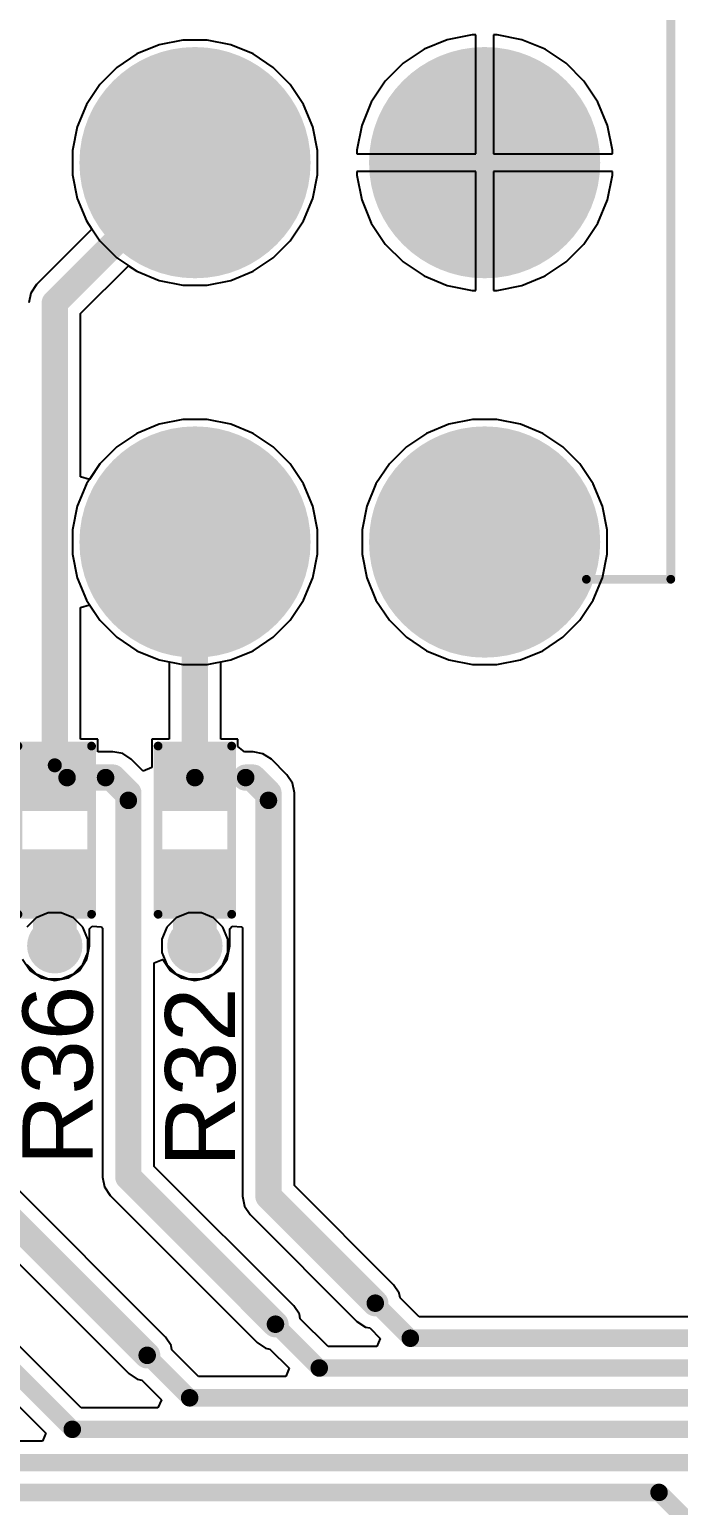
# Model space of a CAD drawing. Header units: millimetres. Extents: x -11 to 156, y -11 to 109.
# Drawn here: x 113.17 to 122.58, y 62.98 to 84.38 of the extents above; entities that cross this region are included whole.
import ezdxf

# ---------------------------------------------------------------- set-up
doc = ezdxf.new("R2010")
doc.units = ezdxf.units.MM
for name, color, linetype in [('BottomLayer', 5, 'Continuous'), ('BottomSolder', 6, 'Continuous'), ('MultiLayer', 9, 'Continuous'), ('PadHoleLayer', 156, 'Continuous'), ('TopLayer', 1, 'Continuous'), ('TopOverlay', 2, 'Continuous'), ('TopPaste', 8, 'Continuous'), ('TopSolder', 216, 'Continuous'), ('ViaHoleLayer', 16, 'Continuous')]:
    doc.layers.add(name, color=color, linetype=linetype)
doc.styles.add('Arial', font='', dxfattribs={"height": 0.2})
doc.styles.get('Arial').set_extended_font_data('Arial')

# ---------------------------------------------------------------- blocks, each defined once
blk = doc.blocks.new('R___0603_24')
at = {"layer": 'TopLayer'}
for points in [[(-0.3809999999999999, 0.4445), (-0.3809999999999999, -0.4445), (-1.143, -0.4445), (-1.143, 0.4445)], [(1.143, 0.4445), (1.143, -0.4445), (0.3809999999999999, -0.4445), (0.3809999999999999, 0.4445)]]:
    blk.add_hatch(color=1, dxfattribs=at).paths.add_polyline_path(points)
at = {"layer": 'TopPaste'}
for points in [[(-0.3809999999999999, 0.4445), (-0.3809999999999999, -0.4445), (-1.143, -0.4445), (-1.143, 0.4445)], [(1.143, 0.4445), (1.143, -0.4445), (0.3809999999999999, -0.4445), (0.3809999999999999, 0.4445)]]:
    blk.add_hatch(color=8, dxfattribs=at).paths.add_polyline_path(points)
at = {"layer": 'TopSolder'}
for points in [[(-0.2794, 0.5460999999999999), (-0.2794, -0.5460999999999999), (-1.2446, -0.5460999999999999), (-1.2446, 0.5460999999999999)], [(1.2446, 0.5460999999999999), (1.2446, -0.5460999999999999), (0.2794, -0.5460999999999999), (0.2794, 0.5460999999999999)]]:
    blk.add_hatch(color=216, dxfattribs=at).paths.add_polyline_path(points)
at = {"layer": 'TopOverlay', "const_width": 0.127}
for points in [[(-1.2192, 0.5334), (1.2192, 0.5334)], [(-1.2192, 0.5334), (-1.2192, -0.5334)], [(1.2192, 0.5334), (1.2192, -0.5334)], [(-1.2192, -0.5334), (1.2192, -0.5334)]]:
    blk.add_lwpolyline(points, dxfattribs=at)
at = {"layer": 'TopOverlay', "const_width": 0.0635}
for points in [[(-1.25095, 0.5334, 1), (-1.18745, 0.5334, 1)], [(-1.25095, 0.5334, 1), (-1.18745, 0.5334, 1)], [(1.18745, 0.5334, 1), (1.25095, 0.5334, 1)], [(1.18745, 0.5334, 1), (1.25095, 0.5334, 1)], [(-1.25095, -0.5334, 1), (-1.18745, -0.5334, 1)], [(-1.25095, -0.5334, 1), (-1.18745, -0.5334, 1)], [(1.18745, -0.5334, 1), (1.25095, -0.5334, 1)], [(1.18745, -0.5334, 1), (1.25095, -0.5334, 1)]]:
    blk.add_lwpolyline(points, format="xyb", close=True, dxfattribs=at)
blk = doc.blocks.new('R___0603_28')
at = {"layer": 'TopLayer'}
for points in [[(-0.3809999999999999, 0.4445), (-0.3809999999999999, -0.4445), (-1.143, -0.4445), (-1.143, 0.4445)], [(1.143, 0.4445), (1.143, -0.4445), (0.3809999999999999, -0.4445), (0.3809999999999999, 0.4445)]]:
    blk.add_hatch(color=1, dxfattribs=at).paths.add_polyline_path(points)
at = {"layer": 'TopPaste'}
for points in [[(-0.3809999999999999, 0.4445), (-0.3809999999999999, -0.4445), (-1.143, -0.4445), (-1.143, 0.4445)], [(1.143, 0.4445), (1.143, -0.4445), (0.3809999999999999, -0.4445), (0.3809999999999999, 0.4445)]]:
    blk.add_hatch(color=8, dxfattribs=at).paths.add_polyline_path(points)
at = {"layer": 'TopSolder'}
for points in [[(-0.2794, 0.5460999999999999), (-0.2794, -0.5460999999999999), (-1.2446, -0.5460999999999999), (-1.2446, 0.5460999999999999)], [(1.2446, 0.5460999999999999), (1.2446, -0.5460999999999999), (0.2794, -0.5460999999999999), (0.2794, 0.5460999999999999)]]:
    blk.add_hatch(color=216, dxfattribs=at).paths.add_polyline_path(points)
at = {"layer": 'TopOverlay', "const_width": 0.127}
for points in [[(-1.2192, 0.5334), (1.2192, 0.5334)], [(-1.2192, 0.5334), (-1.2192, -0.5334)], [(1.2192, 0.5334), (1.2192, -0.5334)], [(-1.2192, -0.5334), (1.2192, -0.5334)]]:
    blk.add_lwpolyline(points, dxfattribs=at)
at = {"layer": 'TopOverlay', "const_width": 0.0635}
for points in [[(-1.25095, 0.5334, 1), (-1.18745, 0.5334, 1)], [(-1.25095, 0.5334, 1), (-1.18745, 0.5334, 1)], [(1.18745, 0.5334, 1), (1.25095, 0.5334, 1)], [(1.18745, 0.5334, 1), (1.25095, 0.5334, 1)], [(-1.25095, -0.5334, 1), (-1.18745, -0.5334, 1)], [(-1.25095, -0.5334, 1), (-1.18745, -0.5334, 1)], [(1.18745, -0.5334, 1), (1.25095, -0.5334, 1)], [(1.18745, -0.5334, 1), (1.25095, -0.5334, 1)]]:
    blk.add_lwpolyline(points, format="xyb", close=True, dxfattribs=at)
blk = doc.blocks.new('0039301100_81')
at = {"layer": 'BottomLayer'}
h = blk.add_hatch(color=5, dxfattribs=at)
edge = h.paths.add_edge_path()
edge.add_arc((-16.79999942, 5.49999916), 1.59999934, 0, 360)
h = blk.add_hatch(color=5, dxfattribs=at)
edge = h.paths.add_edge_path()
edge.add_arc((-12.6000002, 5.49999916), 1.59999934, 0, 360)
h = blk.add_hatch(color=5, dxfattribs=at)
edge = h.paths.add_edge_path()
edge.add_arc((-16.79999942, 0), 1.59999934, 0, 360)
h = blk.add_hatch(color=5, dxfattribs=at)
edge = h.paths.add_edge_path()
edge.add_arc((-12.6000002, 0), 1.59999934, 0, 360)
at = {"layer": 'BottomSolder'}
h = blk.add_hatch(color=6, dxfattribs=at)
edge = h.paths.add_edge_path()
edge.add_arc((-16.79999942, 5.49999916), 1.67619934, 0, 360)
h = blk.add_hatch(color=6, dxfattribs=at)
edge = h.paths.add_edge_path()
edge.add_arc((-12.6000002, 5.49999916), 1.67619934, 0, 360)
h = blk.add_hatch(color=6, dxfattribs=at)
edge = h.paths.add_edge_path()
edge.add_arc((-16.79999942, 0), 1.67619934, 0, 360)
h = blk.add_hatch(color=6, dxfattribs=at)
edge = h.paths.add_edge_path()
edge.add_arc((-12.6000002, 0), 1.67619934, 0, 360)
at = {"layer": 'MultiLayer'}
h = blk.add_hatch(color=9, dxfattribs=at)
edge = h.paths.add_edge_path()
edge.add_arc((-16.79999942, 5.49999916), 1.59999934, 0, 360)
h = blk.add_hatch(color=9, dxfattribs=at)
edge = h.paths.add_edge_path()
edge.add_arc((-12.6000002, 5.49999916), 1.59999934, 0, 360)
h = blk.add_hatch(color=9, dxfattribs=at)
edge = h.paths.add_edge_path()
edge.add_arc((-16.79999942, 0), 1.59999934, 0, 360)
h = blk.add_hatch(color=9, dxfattribs=at)
edge = h.paths.add_edge_path()
edge.add_arc((-12.6000002, 0), 1.59999934, 0, 360)
at = {"layer": 'PadHoleLayer'}
h = blk.add_hatch(color=156, dxfattribs=at)
edge = h.paths.add_edge_path()
edge.add_arc((-16.79999942, 5.49999916), 0.90999818, 0, 360)
h = blk.add_hatch(color=156, dxfattribs=at)
edge = h.paths.add_edge_path()
edge.add_arc((-12.6000002, 5.49999916), 0.90999818, 0, 360)
h = blk.add_hatch(color=156, dxfattribs=at)
edge = h.paths.add_edge_path()
edge.add_arc((-16.79999942, 0), 0.90999818, 0, 360)
h = blk.add_hatch(color=156, dxfattribs=at)
edge = h.paths.add_edge_path()
edge.add_arc((-12.6000002, 0), 0.90999818, 0, 360)
at = {"layer": 'TopLayer'}
h = blk.add_hatch(color=1, dxfattribs=at)
edge = h.paths.add_edge_path()
edge.add_arc((-16.79999942, 5.49999916), 1.59999934, 0, 360)
h = blk.add_hatch(color=1, dxfattribs=at)
edge = h.paths.add_edge_path()
edge.add_arc((-12.6000002, 5.49999916), 1.59999934, 0, 360)
h = blk.add_hatch(color=1, dxfattribs=at)
edge = h.paths.add_edge_path()
edge.add_arc((-16.79999942, 0), 1.59999934, 0, 360)
h = blk.add_hatch(color=1, dxfattribs=at)
edge = h.paths.add_edge_path()
edge.add_arc((-12.6000002, 0), 1.59999934, 0, 360)
at = {"layer": 'TopSolder'}
h = blk.add_hatch(color=216, dxfattribs=at)
edge = h.paths.add_edge_path()
edge.add_arc((-16.79999942, 5.49999916), 1.67619934, 0, 360)
h = blk.add_hatch(color=216, dxfattribs=at)
edge = h.paths.add_edge_path()
edge.add_arc((-12.6000002, 5.49999916), 1.67619934, 0, 360)
h = blk.add_hatch(color=216, dxfattribs=at)
edge = h.paths.add_edge_path()
edge.add_arc((-16.79999942, 0), 1.67619934, 0, 360)
h = blk.add_hatch(color=216, dxfattribs=at)
edge = h.paths.add_edge_path()
edge.add_arc((-12.6000002, 0), 1.67619934, 0, 360)
at = {"layer": 'TopOverlay', "const_width": 0.127}
for points in [[(-18.27619916, 6.040000619999999), (-19.4999991, 6.040000619999999)], [(-19.4999991, 6.040000619999999), (-19.4999991, -13.90000014)]]:
    blk.add_lwpolyline(points, dxfattribs=at)
at = {"layer": 'TopOverlay', "const_width": 0.0635}
for points in [[(-19.5317491, 6.040000619999999, 1), (-19.4682491, 6.040000619999999, 1)], [(-19.5317491, 6.040000619999999, 1), (-19.4682491, 6.040000619999999, 1)], [(-18.30794916, 6.040000619999999, 1), (-18.24444916, 6.040000619999999, 1)]]:
    blk.add_lwpolyline(points, format="xyb", close=True, dxfattribs=at)

msp = doc.modelspace()

# ---------------------------------------------------------------- hatches: boundary and pattern name
at = {"layer": 'BottomLayer'}
h = msp.add_hatch(color=5, dxfattribs=at)
edge = h.paths.add_edge_path()
edge.add_arc((113.538, 71.09460508), 0.2999994, 0, 360)
h = msp.add_hatch(color=5, dxfattribs=at)
edge = h.paths.add_edge_path()
edge.add_arc((115.57, 71.0946), 0.2999994, 0, 360)
at = {"layer": 'BottomSolder'}
h = msp.add_hatch(color=6, dxfattribs=at)
edge = h.paths.add_edge_path()
edge.add_arc((113.538, 71.09460508), 0.4015993999999999, 0, 360)
h = msp.add_hatch(color=6, dxfattribs=at)
edge = h.paths.add_edge_path()
edge.add_arc((115.57, 71.0946), 0.4015993999999999, 0, 360)
at = {"layer": 'TopLayer'}
h = msp.add_hatch(color=1, dxfattribs=at)
edge = h.paths.add_edge_path()
edge.add_arc((113.538, 71.09460508), 0.2999994, 0, 360)
h = msp.add_hatch(color=1, dxfattribs=at)
edge = h.paths.add_edge_path()
edge.add_arc((115.57, 71.0946), 0.2999994, 0, 360)
at = {"layer": 'TopSolder'}
h = msp.add_hatch(color=216, dxfattribs=at)
edge = h.paths.add_edge_path()
edge.add_arc((113.538, 71.09460508), 0.4015993999999999, 0, 360)
h = msp.add_hatch(color=216, dxfattribs=at)
edge = h.paths.add_edge_path()
edge.add_arc((115.57, 71.0946), 0.4015993999999999, 0, 360)
at = {"layer": 'ViaHoleLayer'}
h = msp.add_hatch(color=16, dxfattribs=at)
edge = h.paths.add_edge_path()
edge.add_arc((113.538, 71.09460508), 0.1499997, 0, 360)
h = msp.add_hatch(color=16, dxfattribs=at)
edge = h.paths.add_edge_path()
edge.add_arc((115.57, 71.0946), 0.1499997, 0, 360)

# ---------------------------------------------------------------- linework, layer by layer
at = {"layer": 'BottomLayer'}
for p, q in [((115.0530338, 84.15788096), (114.72949622, 84.02386548)), ((115.39650276, 84.22619934), (115.0530338, 84.15788096)), ((115.74669764, 84.22619934), (115.39650276, 84.22619934)), ((116.0901666, 84.15788096), (115.74669764, 84.22619934)), ((116.41370418, 84.02386548), (116.0901666, 84.15788096)), ((119.23080802, 84.23115234), (118.89340204, 84.09139392)), ((119.58899628, 84.30239934), (119.23080802, 84.23115234)), ((119.64459942, 84.30239934), (119.58899628, 84.30239934)), ((119.64459942, 82.57539999999999), (119.64459942, 84.30239934)), ((119.95420256, 84.30239934), (119.89859942, 84.30239934)), ((119.89859942, 84.30239934), (119.89859942, 82.57539999999999)), ((120.31239082, 84.23115234), (119.95420256, 84.30239934)), ((120.6497968, 84.09139392), (120.31239082, 84.23115234)), ((114.72949622, 84.02386548), (114.43831824, 83.82930655999999)), ((116.70488216, 83.82930655999999), (116.41370418, 84.02386548)), ((118.5897425, 83.88849617999999), (118.33150324, 83.63025692)), ((118.89340204, 84.09139392), (118.5897425, 83.88849617999999)), ((120.95345634, 83.88849617999999), (120.6497968, 84.09139392)), ((121.2116956, 83.63025692), (120.95345634, 83.88849617999999)), ((114.43831824, 83.82930655999999), (114.19069364, 83.58168196)), ((116.95250676, 83.58168196), (116.70488216, 83.82930655999999)), ((114.19069364, 83.58168196), (113.99613472, 83.29050398)), ((117.14706568, 83.29050398), (116.95250676, 83.58168196)), ((118.33150324, 83.63025692), (118.1286055, 83.32659738)), ((121.41459334, 83.32659738), (121.2116956, 83.63025692)), ((113.99613472, 83.29050398), (113.86211924, 82.96696639999999)), ((117.28108116, 82.96696639999999), (117.14706568, 83.29050398)), ((118.1286055, 83.32659738), (117.98884708, 82.9891914)), ((121.55435176, 82.9891914), (121.41459334, 83.32659738)), ((113.86211924, 82.96696639999999), (113.79380086, 82.62349744)), ((117.34939954, 82.62349744), (117.28108116, 82.96696639999999)), ((117.98884708, 82.9891914), (117.91760008, 82.63100314)), ((121.62559876, 82.63100314), (121.55435176, 82.9891914)), ((113.79380086, 82.62349744), (113.79380086, 82.27330255999999)), ((117.34939954, 82.27330255999999), (117.34939954, 82.62349744)), ((117.91760008, 82.63100314), (117.91760008, 82.57539999999999)), ((121.62559876, 82.57539999999999), (121.62559876, 82.63100314)), ((117.91760008, 82.57539999999999), (119.64459942, 82.57539999999999)), ((119.89859942, 82.57539999999999), (121.62559876, 82.57539999999999)), ((113.79380086, 82.27330255999999), (113.86211924, 81.9298336)), ((117.28108116, 81.9298336), (117.34939954, 82.27330255999999)), ((119.64459942, 82.3214), (117.91760008, 82.3214)), ((117.91760008, 82.3214), (117.91760008, 82.26579686)), ((117.91760008, 82.26579686), (117.98884708, 81.90760859999999)), ((119.64459942, 80.59440065999999), (119.64459942, 82.3214)), ((121.62559876, 82.3214), (119.89859942, 82.3214)), ((119.89859942, 82.3214), (119.89859942, 80.59440065999999)), ((121.55435176, 81.90760859999999), (121.62559876, 82.26579686)), ((121.62559876, 82.26579686), (121.62559876, 82.3214)), ((113.86211924, 81.9298336), (113.99613472, 81.60629601999999)), ((117.14706568, 81.60629601999999), (117.28108116, 81.9298336)), ((117.98884708, 81.90760859999999), (118.1286055, 81.57020262)), ((121.41459334, 81.57020262), (121.55435176, 81.90760859999999)), ((113.99613472, 81.60629601999999), (114.19069364, 81.31511804)), ((116.95250676, 81.31511804), (117.14706568, 81.60629601999999)), ((118.1286055, 81.57020262), (118.33150324, 81.26654307999999)), ((121.2116956, 81.26654307999999), (121.41459334, 81.57020262)), ((114.19069364, 81.31511804), (114.43831824, 81.06749343999999)), ((116.70488216, 81.06749343999999), (116.95250676, 81.31511804)), ((118.33150324, 81.26654307999999), (118.5897425, 81.00830382)), ((120.95345634, 81.00830382), (121.2116956, 81.26654307999999)), ((114.43831824, 81.06749343999999), (114.72949622, 80.87293452)), ((116.41370418, 80.87293452), (116.70488216, 81.06749343999999)), ((118.5897425, 81.00830382), (118.89340204, 80.80540607999998)), ((120.6497968, 80.80540607999998), (120.95345634, 81.00830382)), ((114.72949622, 80.87293452), (115.0530338, 80.73891904)), ((115.0530338, 80.73891904), (115.39650276, 80.67060066)), ((115.74669764, 80.67060066), (116.0901666, 80.73891904)), ((116.0901666, 80.73891904), (116.41370418, 80.87293452)), ((118.89340204, 80.80540607999998), (119.23080802, 80.66564765999999)), ((120.31239082, 80.66564765999999), (120.6497968, 80.80540607999998)), ((115.39650276, 80.67060066), (115.74669764, 80.67060066)), ((119.23080802, 80.66564765999999), (119.58899628, 80.59440065999999)), ((119.58899628, 80.59440065999999), (119.64459942, 80.59440065999999)), ((119.89859942, 80.59440065999999), (119.95420256, 80.59440065999999)), ((119.95420256, 80.59440065999999), (120.31239082, 80.66564765999999)), ((115.0530338, 78.65788179999998), (114.72949622, 78.52386632)), ((115.39650276, 78.72620018), (115.0530338, 78.65788179999998)), ((115.74669764, 78.72620018), (115.39650276, 78.72620018)), ((116.0901666, 78.65788179999998), (115.74669764, 78.72620018)), ((116.41370418, 78.52386632), (116.0901666, 78.65788179999998)), ((119.25303302, 78.65788179999998), (118.92949544, 78.52386632)), ((119.59650198, 78.72620018), (119.25303302, 78.65788179999998)), ((119.94669686, 78.72620018), (119.59650198, 78.72620018)), ((120.29016582, 78.65788179999998), (119.94669686, 78.72620018)), ((120.6137034, 78.52386632), (120.29016582, 78.65788179999998)), ((114.43831824, 78.32930739999999), (114.19069364, 78.0816828)), ((114.72949622, 78.52386632), (114.43831824, 78.32930739999999)), ((116.70488216, 78.32930739999999), (116.41370418, 78.52386632)), ((116.95250676, 78.0816828), (116.70488216, 78.32930739999999)), ((118.63831746, 78.32930739999999), (118.39069286, 78.0816828)), ((118.92949544, 78.52386632), (118.63831746, 78.32930739999999)), ((120.90488138, 78.32930739999999), (120.6137034, 78.52386632)), ((121.15250598, 78.0816828), (120.90488138, 78.32930739999999)), ((114.19069364, 78.0816828), (113.99613472, 77.79050482)), ((117.14706568, 77.79050482), (116.95250676, 78.0816828)), ((118.39069286, 78.0816828), (118.19613394, 77.79050482)), ((121.3470649, 77.79050482), (121.15250598, 78.0816828)), ((113.99613472, 77.79050482), (113.86211924, 77.46696723999999)), ((117.28108116, 77.46696723999999), (117.14706568, 77.79050482)), ((118.19613394, 77.79050482), (118.06211846, 77.46696723999999)), ((121.48108038, 77.46696723999999), (121.3470649, 77.79050482)), ((113.86211924, 77.46696723999999), (113.79380086, 77.12349827999999)), ((117.34939954, 77.12349827999999), (117.28108116, 77.46696723999999)), ((118.06211846, 77.46696723999999), (117.99380008, 77.12349827999999)), ((121.54939876, 77.12349827999999), (121.48108038, 77.46696723999999)), ((113.79380086, 77.12349827999999), (113.79380086, 76.7733034)), ((117.34939954, 76.7733034), (117.34939954, 77.12349827999999)), ((117.99380008, 77.12349827999999), (117.99380008, 76.7733034)), ((121.54939876, 76.7733034), (121.54939876, 77.12349827999999)), ((113.79380086, 76.7733034), (113.86211924, 76.42983444)), ((117.28108116, 76.42983444), (117.34939954, 76.7733034)), ((117.99380008, 76.7733034), (118.06211846, 76.42983444)), ((121.48108038, 76.42983444), (121.54939876, 76.7733034)), ((113.86211924, 76.42983444), (113.99613472, 76.10629686)), ((117.14706568, 76.10629686), (117.28108116, 76.42983444)), ((118.06211846, 76.42983444), (118.19613394, 76.10629686)), ((121.3470649, 76.10629686), (121.48108038, 76.42983444)), ((113.99613472, 76.10629686), (114.19069364, 75.81511888)), ((116.95250676, 75.81511888), (117.14706568, 76.10629686)), ((118.19613394, 76.10629686), (118.39069286, 75.81511888)), ((121.15250598, 75.81511888), (121.3470649, 76.10629686)), ((114.19069364, 75.81511888), (114.43831824, 75.56749428)), ((116.70488216, 75.56749428), (116.95250676, 75.81511888)), ((118.39069286, 75.81511888), (118.63831746, 75.56749428)), ((120.90488138, 75.56749428), (121.15250598, 75.81511888)), ((114.43831824, 75.56749428), (114.72949622, 75.37293535999999)), ((116.41370418, 75.37293535999999), (116.70488216, 75.56749428)), ((118.63831746, 75.56749428), (118.92949544, 75.37293535999999)), ((120.6137034, 75.37293535999999), (120.90488138, 75.56749428)), ((114.72949622, 75.37293535999999), (115.0530338, 75.23891988)), ((116.0901666, 75.23891988), (116.41370418, 75.37293535999999)), ((118.92949544, 75.37293535999999), (119.25303302, 75.23891988)), ((120.29016582, 75.23891988), (120.6137034, 75.37293535999999)), ((115.0530338, 75.23891988), (115.39650276, 75.17060149999999)), ((115.39650276, 75.17060149999999), (115.74669764, 75.17060149999999)), ((115.74669764, 75.17060149999999), (116.0901666, 75.23891988)), ((119.25303302, 75.23891988), (119.59650198, 75.17060149999999)), ((119.59650198, 75.17060149999999), (119.94669686, 75.17060149999999)), ((119.94669686, 75.17060149999999), (120.29016582, 75.23891988)), ((113.26734776, 71.49966395999999), (113.13294112, 71.36525732)), ((113.44296082, 71.57240447999999), (113.26734776, 71.49966395999999)), ((113.63303918, 71.57240447999999), (113.44296082, 71.57240447999999)), ((113.80865224, 71.49966395999999), (113.63303918, 71.57240447999999)), ((113.94305888, 71.36525732), (113.80865224, 71.49966395999999)), ((115.29934776, 71.49965888), (115.16494112, 71.36525224)), ((115.47496082, 71.5723994), (115.29934776, 71.49965888)), ((115.66503918, 71.5723994), (115.47496082, 71.5723994)), ((115.84065224, 71.49965888), (115.66503918, 71.5723994)), ((115.97505888, 71.36525224), (115.84065224, 71.49965888)), ((114.0157994, 71.18964426), (113.94305888, 71.36525732)), ((115.16494112, 71.36525224), (115.0922006, 71.18963918)), ((116.0477994, 71.18963918), (115.97505888, 71.36525224)), ((114.0157994, 70.9995659), (114.0157994, 71.18964426)), ((115.0922006, 71.18963918), (115.0922006, 70.99956082)), ((116.0477994, 70.99956082), (116.0477994, 71.18963918)), ((113.94305888, 70.82395283999999), (114.0157994, 70.9995659)), ((115.0922006, 70.99956082), (115.16494112, 70.82394776)), ((115.97505888, 70.82394776), (116.0477994, 70.99956082)), ((113.13294112, 70.82395283999999), (113.26734776, 70.6895462)), ((113.26734776, 70.6895462), (113.44296082, 70.61680568)), ((113.44296082, 70.61680568), (113.63303918, 70.61680568)), ((113.63303918, 70.61680568), (113.80865224, 70.6895462)), ((113.80865224, 70.6895462), (113.94305888, 70.82395283999999)), ((115.16494112, 70.82394776), (115.29934776, 70.68954112)), ((115.29934776, 70.68954112), (115.47496082, 70.61680059999999)), ((115.47496082, 70.61680059999999), (115.66503918, 70.61680059999999)), ((115.66503918, 70.61680059999999), (115.84065224, 70.68954112)), ((115.84065224, 70.68954112), (115.97505888, 70.82394776))]:
    msp.add_line(p, q, dxfattribs=at)
at = {"layer": 'TopLayer'}
for p, q in [((115.0530338, 84.15788096), (114.72949622, 84.02386548)), ((115.39650276, 84.22619934), (115.0530338, 84.15788096)), ((115.74669764, 84.22619934), (115.39650276, 84.22619934)), ((116.0901666, 84.15788096), (115.74669764, 84.22619934)), ((116.41370418, 84.02386548), (116.0901666, 84.15788096)), ((119.23080802, 84.23115234), (118.89340204, 84.09139392)), ((119.58899628, 84.30239934), (119.23080802, 84.23115234)), ((119.64459942, 84.30239934), (119.58899628, 84.30239934)), ((119.64459942, 82.57539999999999), (119.64459942, 84.30239934)), ((119.95420256, 84.30239934), (119.89859942, 84.30239934)), ((119.89859942, 84.30239934), (119.89859942, 82.57539999999999)), ((120.31239082, 84.23115234), (119.95420256, 84.30239934)), ((120.6497968, 84.09139392), (120.31239082, 84.23115234)), ((114.72949622, 84.02386548), (114.43831824, 83.82930655999999)), ((116.70488216, 83.82930655999999), (116.41370418, 84.02386548)), ((118.5897425, 83.88849617999999), (118.33150324, 83.63025692)), ((118.89340204, 84.09139392), (118.5897425, 83.88849617999999)), ((120.95345634, 83.88849617999999), (120.6497968, 84.09139392)), ((121.2116956, 83.63025692), (120.95345634, 83.88849617999999)), ((114.43831824, 83.82930655999999), (114.19069364, 83.58168196)), ((116.95250676, 83.58168196), (116.70488216, 83.82930655999999)), ((114.19069364, 83.58168196), (113.99613472, 83.29050398)), ((117.14706568, 83.29050398), (116.95250676, 83.58168196)), ((118.33150324, 83.63025692), (118.1286055, 83.32659738)), ((121.41459334, 83.32659738), (121.2116956, 83.63025692)), ((113.99613472, 83.29050398), (113.86211924, 82.96696639999999)), ((117.28108116, 82.96696639999999), (117.14706568, 83.29050398)), ((118.1286055, 83.32659738), (117.98884708, 82.9891914)), ((121.55435176, 82.9891914), (121.41459334, 83.32659738)), ((113.86211924, 82.96696639999999), (113.79380086, 82.62349744)), ((117.34939954, 82.62349744), (117.28108116, 82.96696639999999)), ((117.98884708, 82.9891914), (117.91760008, 82.63100314)), ((121.62559876, 82.63100314), (121.55435176, 82.9891914)), ((113.79380086, 82.62349744), (113.79380086, 82.27330255999999)), ((117.34939954, 82.27330255999999), (117.34939954, 82.62349744)), ((117.91760008, 82.63100314), (117.91760008, 82.57539999999999)), ((121.62559876, 82.57539999999999), (121.62559876, 82.63100314)), ((117.91760008, 82.57539999999999), (119.64459942, 82.57539999999999)), ((119.89859942, 82.57539999999999), (121.62559876, 82.57539999999999)), ((113.79380086, 82.27330255999999), (113.86211924, 81.9298336)), ((117.28108116, 81.9298336), (117.34939954, 82.27330255999999)), ((119.64459942, 82.3214), (117.91760008, 82.3214)), ((117.91760008, 82.3214), (117.91760008, 82.26579686)), ((117.91760008, 82.26579686), (117.98884708, 81.90760859999999)), ((119.64459942, 80.59440065999999), (119.64459942, 82.3214)), ((121.62559876, 82.3214), (119.89859942, 82.3214)), ((119.89859942, 82.3214), (119.89859942, 80.59440065999999)), ((121.55435176, 81.90760859999999), (121.62559876, 82.26579686)), ((121.62559876, 82.26579686), (121.62559876, 82.3214)), ((113.86211924, 81.9298336), (113.99613472, 81.60629601999999)), ((117.14706568, 81.60629601999999), (117.28108116, 81.9298336)), ((117.98884708, 81.90760859999999), (118.1286055, 81.57020262)), ((121.41459334, 81.57020262), (121.55435176, 81.90760859999999)), ((113.99613472, 81.60629601999999), (114.0771658, 81.48502371999999)), ((116.95250676, 81.31511804), (117.14706568, 81.60629601999999)), ((118.1286055, 81.57020262), (118.33150324, 81.26654307999999)), ((121.2116956, 81.26654307999999), (121.41459334, 81.57020262)), ((114.0771658, 81.48502371999999), (113.27247094, 80.68032885999999)), ((116.70488216, 81.06749343999999), (116.95250676, 81.31511804)), ((118.33150324, 81.26654307999999), (118.5897425, 81.00830382)), ((120.95345634, 81.00830382), (121.2116956, 81.26654307999999)), ((113.91351614, 80.25925782), (114.60822392, 80.9539656)), ((114.60822392, 80.9539656), (114.72949622, 80.87293452)), ((116.41370418, 80.87293452), (116.70488216, 81.06749343999999)), ((118.5897425, 81.00830382), (118.89340204, 80.80540607999998)), ((120.6497968, 80.80540607999998), (120.95345634, 81.00830382)), ((113.27247094, 80.68032885999999), (113.19106902, 80.55850284)), ((114.72949622, 80.87293452), (115.0530338, 80.73891904)), ((115.0530338, 80.73891904), (115.39650276, 80.67060066)), ((115.74669764, 80.67060066), (116.0901666, 80.73891904)), ((116.0901666, 80.73891904), (116.41370418, 80.87293452)), ((118.89340204, 80.80540607999998), (119.23080802, 80.66564765999999)), ((120.31239082, 80.66564765999999), (120.6497968, 80.80540607999998)), ((113.19106902, 80.55850284), (113.16248386, 80.4147998)), ((115.39650276, 80.67060066), (115.74669764, 80.67060066)), ((119.23080802, 80.66564765999999), (119.58899628, 80.59440065999999)), ((119.58899628, 80.59440065999999), (119.64459942, 80.59440065999999)), ((119.89859942, 80.59440065999999), (119.95420256, 80.59440065999999)), ((119.95420256, 80.59440065999999), (120.31239082, 80.66564765999999)), ((113.91351614, 77.89545254), (113.91351614, 80.25925782)), ((115.0530338, 78.65788179999998), (114.72949622, 78.52386632)), ((115.39650276, 78.72620018), (115.0530338, 78.65788179999998)), ((115.74669764, 78.72620018), (115.39650276, 78.72620018)), ((116.0901666, 78.65788179999998), (115.74669764, 78.72620018)), ((116.41370418, 78.52386632), (116.0901666, 78.65788179999998)), ((119.25303302, 78.65788179999998), (118.92949544, 78.52386632)), ((119.59650198, 78.72620018), (119.25303302, 78.65788179999998)), ((119.94669686, 78.72620018), (119.59650198, 78.72620018)), ((120.29016582, 78.65788179999998), (119.94669686, 78.72620018)), ((120.6137034, 78.52386632), (120.29016582, 78.65788179999998)), ((114.43831824, 78.32930739999999), (114.19069364, 78.0816828)), ((114.72949622, 78.52386632), (114.43831824, 78.32930739999999)), ((116.70488216, 78.32930739999999), (116.41370418, 78.52386632)), ((116.95250676, 78.0816828), (116.70488216, 78.32930739999999)), ((118.63831746, 78.32930739999999), (118.39069286, 78.0816828)), ((118.92949544, 78.52386632), (118.63831746, 78.32930739999999)), ((120.90488138, 78.32930739999999), (120.6137034, 78.52386632)), ((121.15250598, 78.0816828), (120.90488138, 78.32930739999999)), ((114.04051614, 77.85692836), (113.91351614, 77.89545254)), ((114.19069364, 78.0816828), (114.04051614, 77.85692836)), ((117.14706568, 77.79050482), (116.95250676, 78.0816828)), ((118.39069286, 78.0816828), (118.19613394, 77.79050482)), ((121.3470649, 77.79050482), (121.15250598, 78.0816828)), ((117.28108116, 77.46696723999999), (117.14706568, 77.79050482)), ((118.19613394, 77.79050482), (118.06211846, 77.46696723999999)), ((121.48108038, 77.46696723999999), (121.3470649, 77.79050482)), ((117.34939954, 77.12349827999999), (117.28108116, 77.46696723999999)), ((118.06211846, 77.46696723999999), (117.99380008, 77.12349827999999)), ((121.54939876, 77.12349827999999), (121.48108038, 77.46696723999999)), ((117.34939954, 76.7733034), (117.34939954, 77.12349827999999)), ((117.99380008, 77.12349827999999), (117.99380008, 76.7733034)), ((121.54939876, 76.7733034), (121.54939876, 77.12349827999999)), ((117.28108116, 76.42983444), (117.34939954, 76.7733034)), ((117.99380008, 76.7733034), (118.06211846, 76.42983444)), ((121.48108038, 76.42983444), (121.54939876, 76.7733034)), ((117.14706568, 76.10629686), (117.28108116, 76.42983444)), ((118.06211846, 76.42983444), (118.19613394, 76.10629686)), ((121.3470649, 76.10629686), (121.48108038, 76.42983444)), ((113.91351614, 76.00134914), (114.04051614, 76.03987331999998)), ((113.91351614, 74.09179999999999), (113.91351614, 76.00134914)), ((114.04051614, 76.03987331999998), (114.19069364, 75.81511888)), ((116.95250676, 75.81511888), (117.14706568, 76.10629686)), ((118.19613394, 76.10629686), (118.39069286, 75.81511888)), ((121.15250598, 75.81511888), (121.3470649, 76.10629686)), ((114.19069364, 75.81511888), (114.43831824, 75.56749428)), ((116.70488216, 75.56749428), (116.95250676, 75.81511888)), ((118.39069286, 75.81511888), (118.63831746, 75.56749428)), ((120.90488138, 75.56749428), (121.15250598, 75.81511888)), ((114.43831824, 75.56749428), (114.72949622, 75.37293535999999)), ((116.41370418, 75.37293535999999), (116.70488216, 75.56749428)), ((118.63831746, 75.56749428), (118.92949544, 75.37293535999999)), ((120.6137034, 75.37293535999999), (120.90488138, 75.56749428)), ((114.72949622, 75.37293535999999), (115.0530338, 75.23891988)), ((116.0901666, 75.23891988), (116.41370418, 75.37293535999999)), ((118.92949544, 75.37293535999999), (119.25303302, 75.23891988)), ((120.29016582, 75.23891988), (120.6137034, 75.37293535999999)), ((115.0530338, 75.23891988), (115.19528142, 75.21062681999999)), ((115.19528142, 75.21062681999999), (115.19528142, 74.09179999999999)), ((115.9463137, 75.21030678), (116.0901666, 75.23891988)), ((115.9463137, 74.09179999999999), (115.9463137, 75.21030678)), ((119.25303302, 75.23891988), (119.59650198, 75.17060149999999)), ((119.59650198, 75.17060149999999), (119.94669686, 75.17060149999999)), ((119.94669686, 75.17060149999999), (120.29016582, 75.23891988)), ((114.1603, 74.09179999999999), (113.91351614, 74.09179999999999)), ((114.1603, 73.90871426), (114.1603, 74.09179999999999)), ((115.19528142, 74.09179999999999), (114.94769492, 74.09179999999999)), ((114.94769492, 74.09179999999999), (114.94769492, 73.67798066)), ((116.19229492, 74.09179999999999), (115.9463137, 74.09179999999999)), ((116.19229492, 73.98587692), (116.19229492, 74.09179999999999)), ((114.3818134, 73.90871426), (114.1603, 73.90871426)), ((114.52551644, 73.88012909999999), (114.3818134, 73.90871426)), ((114.64734246, 73.79872718), (114.52551644, 73.88012909999999)), ((116.29046846, 73.90530812), (116.19229492, 73.98587692)), ((116.3066, 73.90851613999999), (116.29046846, 73.90530812)), ((116.4136102, 73.90851613999999), (116.3066, 73.90851613999999)), ((116.55731324, 73.87993098), (116.4136102, 73.90851613999999)), ((116.67913926, 73.79852905999999), (116.55731324, 73.87993098)), ((114.82069492, 73.62537472), (114.64734246, 73.79872718)), ((114.94769492, 73.67798066), (114.82069492, 73.62537472)), ((116.90232398, 73.57534434), (116.67913926, 73.79852905999999)), ((116.9837259, 73.45351832), (116.90232398, 73.57534434)), ((117.01231106, 73.30981528), (116.9837259, 73.45351832)), ((117.01231106, 73.20280507999999), (117.01231106, 73.30981528)), ((117.01231106, 67.61794705999999), (117.01231106, 73.20280507999999)), ((114.0430028, 71.34143719999999), (114.08019856, 71.37850596)), ((114.0430028, 71.09460508), (114.0430028, 71.34143719999999)), ((114.08019856, 71.37850596), (114.21794022, 71.36826214)), ((114.21794022, 71.36826214), (114.22948198, 71.35185374)), ((114.22948198, 71.35185374), (114.22948198, 67.74160188)), ((116.0750028, 71.34146768), (116.11212236, 71.37843484)), ((116.0750028, 71.0946), (116.0750028, 71.34146768)), ((116.11212236, 71.37843484), (116.2498564, 71.36806909999999)), ((116.2498564, 71.36806909999999), (116.26127878, 71.35177245999999)), ((116.26127878, 71.35177245999999), (116.26127878, 67.46240508)), ((114.00456244, 70.90134918), (114.0430028, 71.09460508)), ((116.03656244, 70.9013441), (116.0750028, 71.0946)), ((113.07143756, 70.90134918), (113.18090902, 70.7375141)), ((113.89509098, 70.7375141), (114.00456244, 70.90134918)), ((114.98051426, 70.84989639999999), (115.098068, 70.89692704)), ((114.98051426, 67.89714386), (114.98051426, 70.84989639999999)), ((115.098068, 70.89692704), (115.10751426, 70.89524302)), ((115.10751426, 70.89524302), (115.21290902, 70.73750901999999)), ((115.92709098, 70.73750901999999), (116.03656244, 70.9013441)), ((113.18090902, 70.7375141), (113.3447441, 70.62804263999999)), ((113.3447441, 70.62804263999999), (113.538, 70.58960228)), ((113.538, 70.58960228), (113.7312559, 70.62804263999999)), ((113.7312559, 70.62804263999999), (113.89509098, 70.7375141)), ((115.21290902, 70.73750901999999), (115.3767441, 70.62803756)), ((115.3767441, 70.62803756), (115.57, 70.5895972)), ((115.57, 70.5895972), (115.7632559, 70.62803756)), ((115.7632559, 70.62803756), (115.92709098, 70.73750901999999)), ((117.00392906, 65.87372906), (114.98051426, 67.89714386)), ((115.14364576, 65.4226149), (112.82131614, 67.74494198)), ((114.22948198, 67.74160188), (114.25806714, 67.59789884)), ((114.25806714, 67.59789884), (114.33946906, 67.47607281999998)), ((114.33946906, 67.47607281999998), (116.47287094, 65.34267093999999)), ((116.26127878, 67.46240508), (116.28986394, 67.31870204)), ((118.45172906, 66.17852906), (117.01231106, 67.61794705999999)), ((112.18027094, 67.32387094), (114.6125851, 64.89155424)), ((116.28986394, 67.31870204), (116.37126586, 67.19687601999999)), ((116.37126586, 67.19687601999999), (117.92067094, 65.64747093999999)), ((118.53313098, 66.05670303999999), (118.45172906, 66.17852906)), ((118.54582844, 65.99286776), (118.53313098, 66.05670303999999)), ((118.82292466, 65.71577153999999), (118.54582844, 65.99286776)), ((117.08533098, 65.75190303999999), (117.00392906, 65.87372906)), ((117.09802844, 65.68806776), (117.08533098, 65.75190303999999)), ((123.8504, 65.71577153999999), (118.82292466, 65.71577153999999)), ((117.50212466, 65.28397154), (117.09802844, 65.68806776)), ((117.92067094, 65.64747093999999), (118.04249696, 65.56606902)), ((118.04249696, 65.56606902), (118.10633224, 65.55337156)), ((118.10633224, 65.55337156), (118.2583995, 65.40130429999999)), ((113.9207272, 64.39497154), (113.00316998, 65.31252875999999)), ((115.22504514, 65.30078888), (115.14364576, 65.4226149)), ((115.2377426, 65.23695359999999), (115.22504514, 65.30078888)), ((116.47287094, 65.34267093999999), (116.59469696, 65.26126902)), ((118.2097966, 65.28397154), (117.50212466, 65.28397154)), ((118.2583995, 65.40130429999999), (118.2097966, 65.28397154)), ((115.62252466, 64.85217154), (115.2377426, 65.23695359999999)), ((116.59469696, 65.26126902), (116.65853224, 65.24857156)), ((116.65853224, 65.24857156), (116.9375995, 64.9695043)), ((112.56367378, 64.87303256), (113.40700204, 64.02970429999999)), ((114.6125851, 64.89155424), (114.73441112, 64.81015486)), ((116.8889966, 64.85217154), (115.62252466, 64.85217154)), ((116.9375995, 64.9695043), (116.8889966, 64.85217154)), ((114.73441112, 64.81015486), (114.7982464, 64.7974574)), ((114.7982464, 64.7974574), (115.0833995, 64.5123043)), ((115.0833995, 64.5123043), (115.0347966, 64.39497154)), ((115.0347966, 64.39497154), (113.9207272, 64.39497154)), ((113.40700204, 64.02970429999999), (113.35839914, 63.91237154)), ((113.35839914, 63.91237154), (112.19352466, 63.91237154))]:
    msp.add_line(p, q, dxfattribs=at)
for points, const_width in [([(113.538, 80.4147998), (115.5716002, 82.44839999999999)], 0.3809999999999999), ([(113.538, 73.533), (113.538, 80.4147998)], 0.3809999999999999), ([(115.57079756, 76.9475982), (115.5716002, 76.94840083999999)], 0.508), ([(115.57079756, 73.53380263999999), (115.57079756, 76.9475982)], 0.3809999999999999), ([(113.538, 73.533), (113.53819812, 73.53319812)], 0.508), ([(113.53819812, 73.53319812), (113.71599812, 73.53319812)], 0.3809999999999999), ([(113.53819812, 73.71099811999999), (113.71599812, 73.53319812)], 0.2032), ([(113.71599812, 73.53319812), (114.3818134, 73.53319812)], 0.3809999999999999), ([(113.71619624, 73.533), (114.27460508, 73.533)], 0.254), ([(113.71599812, 73.53319812), (113.71619624, 73.533)], 0.2032), ([(114.27460508, 73.533), (114.60480508, 73.2028)], 0.254), ([(114.3818134, 73.53319812), (114.60499812, 73.31001339999999)], 0.3809999999999999), ([(115.56999492, 73.533), (115.57079756, 73.53380263999999)], 0.508), ([(115.56999492, 73.533), (116.3066, 73.533)], 0.254), ([(116.3066, 73.533), (116.4136102, 73.533)], 0.3809999999999999), ([(116.3066, 73.533), (116.63679492, 73.20280507999999)], 0.254), ([(116.4136102, 73.533), (116.63679492, 73.30981528)], 0.3809999999999999), ([(114.60499812, 67.74160188), (114.60499812, 73.31001339999999)], 0.3809999999999999), ([(116.63679492, 73.20280507999999), (116.63679492, 73.30981528)], 0.3809999999999999), ([(116.63679492, 67.46240508), (116.63679492, 73.20280507999999)], 0.3809999999999999), ([(116.63679492, 73.20280507999999), (116.6368, 73.2028)], 0.254), ([(113.538, 71.09460508), (113.538, 72.009)], 0.635), ([(115.56999492, 72.009), (115.57, 72.00899491999999)], 0.635), ([(115.57, 71.0946), (115.57, 72.00899491999999)], 0.635), ([(114.60499812, 67.74160188), (116.7384, 65.6082)], 0.3809999999999999), ([(112.4458, 67.5894), (114.87811416, 65.15708584)], 0.3809999999999999), ([(116.63679492, 67.46240508), (118.1862, 65.913)], 0.3809999999999999), ([(118.1862, 65.913), (118.6942, 65.405)], 0.254), ([(116.7384, 65.6082), (117.3734, 64.97319999999999)], 0.254), ([(118.6942, 65.405), (123.8504, 65.405)], 0.254), ([(112.64354154, 65.232661), (113.79200254, 64.0842)], 0.254), ([(114.87811416, 65.15708584), (115.4938, 64.5414)], 0.254), ([(117.3734, 64.97319999999999), (123.54665664, 64.97319999999999)], 0.254), ([(115.4938, 64.5414), (123.3678, 64.5414)], 0.254), ([(113.79200254, 64.0842), (123.063, 64.0842)], 0.254), ([(112.0648, 63.6016), (122.75820254, 63.6016)], 0.254), ([(110.06182712, 63.1698), (122.301, 63.1698)], 0.254), ([(122.301, 63.1698), (123.1392, 62.3316)], 0.254)]:
    msp.add_lwpolyline(points, dxfattribs=dict(at, const_width=const_width))
for points, const_width in [([(115.4763502, 82.44839999999999, 1), (115.6668502, 82.44839999999999, 1)], 0.1905), ([(113.44275, 80.4147998, 1), (113.63325, 80.4147998, 1)], 0.1905), ([(113.44275, 80.4147998, 1), (113.63325, 80.4147998, 1)], 0.1905), ([(115.44379756, 76.9475982, 1), (115.69779756, 76.9475982, 1)], 0.254), ([(115.4446002, 76.94840083999999, 1), (115.6986002, 76.94840083999999, 1)], 0.254), ([(115.47554756, 76.9475982, 1), (115.66604756, 76.9475982, 1)], 0.1905), ([(113.411, 73.533, 1), (113.665, 73.533, 1)], 0.254), ([(113.41119812, 73.53319812, 1), (113.66519812, 73.53319812, 1)], 0.254), ([(113.44275, 73.533, 1), (113.63325, 73.533, 1)], 0.1905), ([(113.44294812, 73.53319812, 1), (113.63344812, 73.53319812, 1)], 0.1905), ([(113.48739812, 73.71099811999999, 1), (113.58899812, 73.71099811999999, 1)], 0.1016), ([(113.62074812, 73.53319812, 1), (113.81124812, 73.53319812, 1)], 0.1905), ([(113.62074812, 73.53319812, 1), (113.81124812, 73.53319812, 1)], 0.1905), ([(113.65269624, 73.533, 1), (113.77969624, 73.533, 1)], 0.127), ([(113.66519812, 73.53319812, 1), (113.76679812, 73.53319812, 1)], 0.1016), ([(113.66519812, 73.53319812, 1), (113.76679812, 73.53319812, 1)], 0.1016), ([(113.66539624, 73.533, 1), (113.76699624, 73.533, 1)], 0.1016), ([(114.21110508, 73.533, 1), (114.33810508, 73.533, 1)], 0.127), ([(114.21110508, 73.533, 1), (114.33810508, 73.533, 1)], 0.127), ([(114.2865634, 73.53319812, 1), (114.4770634, 73.53319812, 1)], 0.1905), ([(114.2865634, 73.53319812, 1), (114.4770634, 73.53319812, 1)], 0.1905), ([(115.44299492, 73.533, 1), (115.69699492, 73.533, 1)], 0.254), ([(115.44379756, 73.53380263999999, 1), (115.69779756, 73.53380263999999, 1)], 0.254), ([(115.47554756, 73.53380263999999, 1), (115.66604756, 73.53380263999999, 1)], 0.1905), ([(115.50649492, 73.533, 1), (115.63349492, 73.533, 1)], 0.127), ([(116.21135, 73.533, 1), (116.40185, 73.533, 1)], 0.1905), ([(116.2431, 73.533, 1), (116.3701, 73.533, 1)], 0.127), ([(116.2431, 73.533, 1), (116.3701, 73.533, 1)], 0.127), ([(116.3183602, 73.533, 1), (116.5088602, 73.533, 1)], 0.1905), ([(116.3183602, 73.533, 1), (116.5088602, 73.533, 1)], 0.1905), ([(114.50974812, 73.31001339999999, 1), (114.70024812, 73.31001339999999, 1)], 0.1905), ([(114.50974812, 73.31001339999999, 1), (114.70024812, 73.31001339999999, 1)], 0.1905), ([(116.54154492, 73.30981528, 1), (116.73204492, 73.30981528, 1)], 0.1905), ([(116.54154492, 73.30981528, 1), (116.73204492, 73.30981528, 1)], 0.1905), ([(114.54130508, 73.2028, 1), (114.66830508, 73.2028, 1)], 0.127), ([(116.54154492, 73.20280507999999, 1), (116.73204492, 73.20280507999999, 1)], 0.1905), ([(116.54154492, 73.20280507999999, 1), (116.73204492, 73.20280507999999, 1)], 0.1905), ([(116.57329492, 73.20280507999999, 1), (116.70029492, 73.20280507999999, 1)], 0.127), ([(116.57329492, 73.20280507999999, 1), (116.70029492, 73.20280507999999, 1)], 0.127), ([(116.5733, 73.2028, 1), (116.7003, 73.2028, 1)], 0.127), ([(113.37925, 72.009, 1), (113.69675, 72.009, 1)], 0.3175), ([(115.41124492, 72.009, 1), (115.72874492, 72.009, 1)], 0.3175), ([(115.41125, 72.00899491999999, 1), (115.72875, 72.00899491999999, 1)], 0.3175), ([(115.41125, 72.00899491999999, 1), (115.72875, 72.00899491999999, 1)], 0.3175), ([(113.37925, 71.09460508, 1), (113.69675, 71.09460508, 1)], 0.3175), ([(115.41125, 71.0946, 1), (115.72875, 71.0946, 1)], 0.3175), ([(114.50974812, 67.74160188, 1), (114.70024812, 67.74160188, 1)], 0.1905), ([(114.50974812, 67.74160188, 1), (114.70024812, 67.74160188, 1)], 0.1905), ([(116.54154492, 67.46240508, 1), (116.73204492, 67.46240508, 1)], 0.1905), ([(116.54154492, 67.46240508, 1), (116.73204492, 67.46240508, 1)], 0.1905), ([(118.09095, 65.913, 1), (118.28145, 65.913, 1)], 0.1905), ([(118.1227, 65.913, 1), (118.2497, 65.913, 1)], 0.127), ([(116.64315, 65.6082, 1), (116.83365, 65.6082, 1)], 0.1905), ([(116.6749, 65.6082, 1), (116.8019, 65.6082, 1)], 0.127), ([(118.6307, 65.405, 1), (118.7577, 65.405, 1)], 0.127), ([(118.6307, 65.405, 1), (118.7577, 65.405, 1)], 0.127), ([(114.78286416, 65.15708584, 1), (114.97336416, 65.15708584, 1)], 0.1905), ([(114.81461416, 65.15708584, 1), (114.94161416, 65.15708584, 1)], 0.127), ([(117.3099, 64.97319999999999, 1), (117.4369, 64.97319999999999, 1)], 0.127), ([(117.3099, 64.97319999999999, 1), (117.4369, 64.97319999999999, 1)], 0.127), ([(115.4303, 64.5414, 1), (115.5573, 64.5414, 1)], 0.127), ([(115.4303, 64.5414, 1), (115.5573, 64.5414, 1)], 0.127), ([(113.72850254, 64.0842, 1), (113.85550254, 64.0842, 1)], 0.127), ([(113.72850254, 64.0842, 1), (113.85550254, 64.0842, 1)], 0.127), ([(122.2375, 63.1698, 1), (122.3645, 63.1698, 1)], 0.127), ([(122.2375, 63.1698, 1), (122.3645, 63.1698, 1)], 0.127)]:
    msp.add_lwpolyline(points, format="xyb", close=True, dxfattribs=dict(at, const_width=const_width))

# ---------------------------------------------------------------- block references
for name, p, rotation in [('0039301100_81', (102.9716, 82.44839999999999), 180), ('R___0603_24', (113.538, 72.771), 90), ('R___0603_28', (115.56999492, 72.771), 90)]:
    msp.add_blockref(name, p, dxfattribs=dict(rotation=rotation))

# ---------------------------------------------------------------- texts
at = {"layer": 'TopOverlay', "style": 'Arial'}
for s, p in [('R36', (114.08575354, 67.91157106)), ('R32', (116.1540349, 67.88617106))]:
    msp.add_text(s, height=1.016, rotation=90, dxfattribs=at).set_placement(p)

doc.saveas('drawing.dxf')
